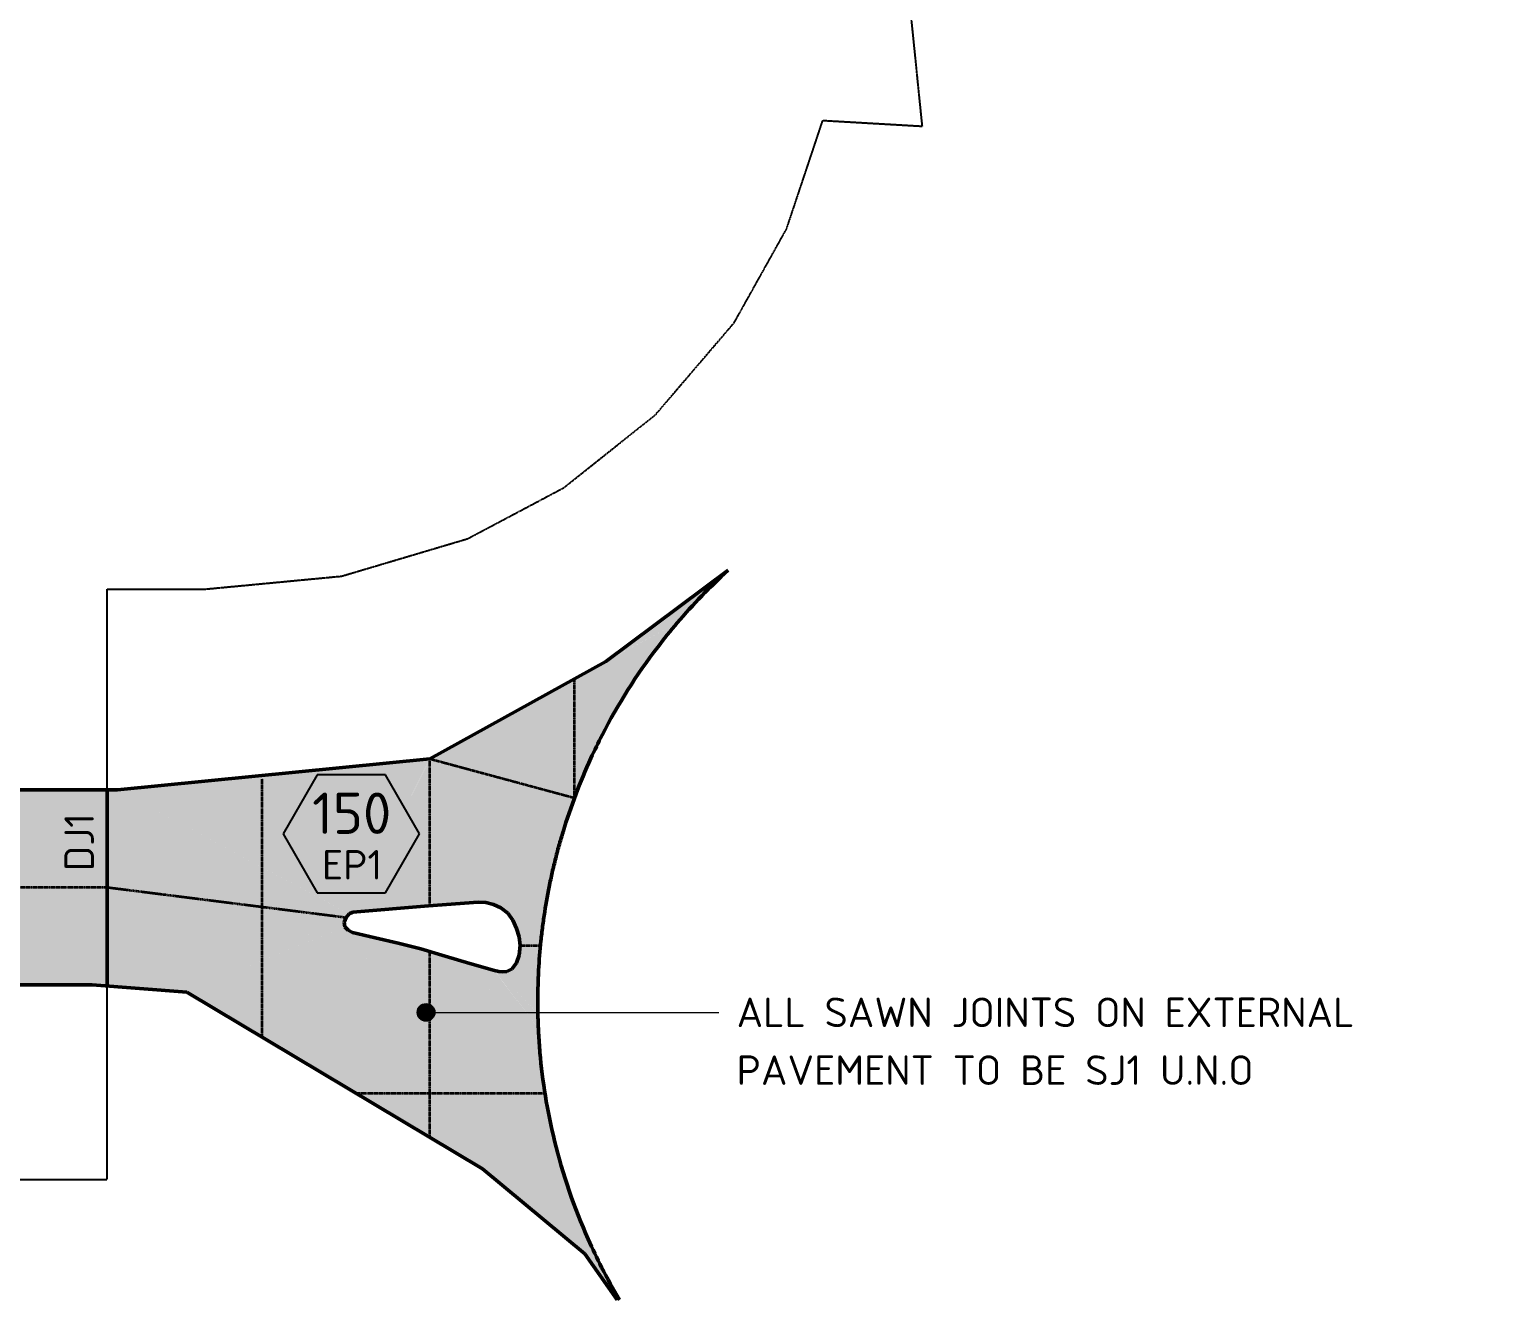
# Model space of a CAD drawing. Header units: millimetres. Extents: x 705 to 313061, y -3762 to 4071588.
# Drawn here: x 263451 to 313061, y 3941871 to 3984912 of the extents above; entities that cross this region are included whole.
import ezdxf

# ---------------------------------------------------------------- set-up
doc = ezdxf.new("R2010")
doc.units = ezdxf.units.MM
doc.linetypes.add('Boundary', pattern=[16, 5, -2, 5, -2, 0, -2])
doc.linetypes.add('Joint 1', pattern=[9.5, 7, -0.75, 1, -0.75])
for name, color, linetype, lineweight in [('A-000-T_TEXT', 231, 'Continuous', 13), ('A-060-M_DETAIL', 3, 'Continuous', 25), ('A-230-H-FLOOR', 190, 'Continuous', 13), ('A-230-M_FLOOR', 192, 'Continuous', 13), ('C-910-M_SITE_BOUND', 91, 'Boundary', 25), ('S-230-A-FLOOR', 171, 'Continuous', 18), ('Z-060-M_DETAIL', 92, 'Continuous', 25)]:
    doc.layers.add(name, color=color, linetype=linetype, lineweight=lineweight)
doc.styles.add('ISOCPEUR_2', font='isocpeur.ttf', dxfattribs={"height": 1400})
doc.styles.add('ISOCPEUR_3', font='isocpeur.ttf', dxfattribs={"height": 1000})

# ---------------------------------------------------------------- blocks, each defined once
blk = doc.blocks.new('Family - ___-3870354-S1_001 - EXTERNAL PAVEMENT PLAN')
at = {"layer": 'C-910-M_SITE_BOUND'}
for p, q in [((-2230178, 3986426), (-2229692, 3981630)), ((-2234280, 3978150), (-2233053, 3981825)), ((-2233053, 3981825), (-2229692, 3981630)), ((-2236055, 3974972), (-2234280, 3978150)), ((-2238720, 3971855), (-2236055, 3974972)), ((-2241822, 3969384), (-2238720, 3971855)), ((-2245086, 3967654), (-2241822, 3969384)), ((-2249356, 3966385), (-2245086, 3967654)), ((-2253993, 3965944), (-2249356, 3966385)), ((-2257301, 3965944), (-2253993, 3965944)), ((-2257301, 3945944), (-2257301, 3965944)), ((-2401701, 3945944), (-2257301, 3945944))]:
    blk.add_line(p, q, dxfattribs=at)
blk = doc.blocks.new('NRP_Joint Location _v2_ - DJ1 - DOWELLED JOINT-4174290-S1_001 - EXTERNAL PAVEMENT PLAN')
at = {"layer": 'Z-060-M_DETAIL', "lineweight": 50}
blk.add_line((0, 0), (6639, 0), dxfattribs=at)
blk = doc.blocks.new('NRP_Joint Location _v2_ - SJ1 - SAWN JOINT _No Cradle_-4177280-S1_001 - EXTERNAL PAVEMENT PLAN')
at = {"layer": 'Z-060-M_DETAIL', "linetype": 'Joint 1', "lineweight": 35}
blk.add_line((0, 0), (12057.765802, 0), dxfattribs=at)
blk = doc.blocks.new('NRP_Joint Location _v2_ - SJ1 - SAWN JOINT _No Cradle_-4177499-S1_001 - EXTERNAL PAVEMENT PLAN')
at = {"layer": 'Z-060-M_DETAIL', "linetype": 'Joint 1', "lineweight": 35}
blk.add_line((0, 0), (8159, 0), dxfattribs=at)
blk = doc.blocks.new('NRP_Joint Location _v2_ - SJ1 - SAWN JOINT _No Cradle_-4177984-S1_001 - EXTERNAL PAVEMENT PLAN')
at = {"layer": 'Z-060-M_DETAIL', "linetype": 'Joint 1', "lineweight": 35}
blk.add_line((0, 0), (4005, 0), dxfattribs=at)
blk = doc.blocks.new('NRP_Joint Location _v2_ - SJ1 - SAWN JOINT _No Cradle_-4177731-S1_001 - EXTERNAL PAVEMENT PLAN')
at = {"layer": 'Z-060-M_DETAIL', "linetype": 'Joint 1', "lineweight": 35}
blk.add_line((0, 0), (8763, 0), dxfattribs=at)
blk = doc.blocks.new('NRP_Joint Location _v2_ - SJ1 - SAWN JOINT _No Cradle_-4177736-S1_001 - EXTERNAL PAVEMENT PLAN')
at = {"layer": 'Z-060-M_DETAIL', "linetype": 'Joint 1', "lineweight": 35}
blk.add_line((0, 0), (4984, 0), dxfattribs=at)
blk = doc.blocks.new('NRP_Joint Location _v2_ - SJ1 - SAWN JOINT _No Cradle_-4177757-S1_001 - EXTERNAL PAVEMENT PLAN')
at = {"layer": 'Z-060-M_DETAIL', "linetype": 'Joint 1', "lineweight": 35}
blk.add_line((0, 0), (6299, 0), dxfattribs=at)
blk = doc.blocks.new('NRP_Joint Location _v2_ - SJ1 - SAWN JOINT _No Cradle_-4177780-S1_001 - EXTERNAL PAVEMENT PLAN')
at = {"layer": 'Z-060-M_DETAIL', "linetype": 'Joint 1', "lineweight": 35}
blk.add_line((0, 0), (693, 0), dxfattribs=at)
blk = doc.blocks.new('NRP_Joint Location _v2_ - SJ1 - SAWN JOINT _No Cradle_-4177893-S1_001 - EXTERNAL PAVEMENT PLAN')
at = {"layer": 'Z-060-M_DETAIL', "linetype": 'Joint 1', "lineweight": 35}
blk.add_line((0, 0), (6411, 0), dxfattribs=at)
blk = doc.blocks.new('NRP_Joint Location _v2_ - SJ1 - SAWN JOINT _No Cradle_-4178121-S1_001 - EXTERNAL PAVEMENT PLAN')
at = {"layer": 'Z-060-M_DETAIL', "linetype": 'Joint 1', "lineweight": 35}
blk.add_line((0, 0), (5074, 0), dxfattribs=at)
blk = doc.blocks.new('NRP_Slab Tag _v2_ - Thickness with Description-1497716-S1_001 - EXTERNAL PAVEMENT PLAN')
at = {"layer": 'S-230-A-FLOOR', "lineweight": 25}
for p, q in [((-2.88, 4.99), (-5.76, -0.01)), ((2.9, 4.99), (-2.88, 4.99)), ((5.78, -0.01), (2.9, 4.99)), ((-5.76, -0.01), (-2.88, -5.01)), ((2.9, -5.01), (5.78, -0.01)), ((-2.88, -5.01), (2.9, -5.01))]:
    blk.add_line(p, q, dxfattribs=at)

msp = doc.modelspace()

# ---------------------------------------------------------------- hatches: boundary and pattern name
at = {"layer": 'A-000-T_TEXT', "lineweight": 18}
h = msp.add_hatch(color=7, dxfattribs=at)
edge = h.paths.add_edge_path()
edge.add_arc((276891, 3951607), 300, 0, 360)
at = {"layer": 'A-230-H-FLOOR'}
for points in [[(282979, 3963498), (285400, 3964800), (285775, 3965227), (286062, 3965539), (286406, 3965895), (286759, 3966243), (287121, 3966582), (283122, 3963604)], [(254028, 3947144), (254028, 3952544), (265586, 3952544), (268787, 3952294), (266440, 3959144), (254028, 3959144), (254028, 3964544), (241528, 3964544), (241528, 3959144), (239028, 3959144), (239028, 3964544), (226590, 3964544), (226590, 3959144), (224090, 3959144), (224028, 3952544), (241528, 3952544), (241528, 3947144)], [(277023, 3960197), (282477, 3960216), (282690, 3960664), (282996, 3961262), (283203, 3961641), (283395, 3961977), (283649, 3962399), (283974, 3962904), (284261, 3963325), (284557, 3963736), (284834, 3964103), (285197, 3964555), (285400, 3964800), (282668, 3963325), (277040, 3960207)], [(274282, 3954945), (277023, 3960197), (266440, 3959144), (274181, 3955000)], [(274282, 3954945), (274415, 3954997), (276977, 3960110), (274415, 3955200)], [(274415, 3954997), (276977, 3955210), (277023, 3960197), (275322, 3956807)], [(276977, 3955210), (278652, 3955335), (277023, 3960197), (276992, 3956807)], [(278652, 3955335), (281445, 3957429), (281588, 3957903), (281774, 3958463), (281909, 3958842), (282142, 3959437), (282277, 3959764), (282477, 3960216), (277023, 3960197), (278534, 3955686)], [(274181, 3954824), (274282, 3954945), (266440, 3959144), (273964, 3954945)], [(268787, 3952294), (274181, 3954824), (266440, 3959144), (267920, 3954824)], [(278914, 3955324), (281314, 3956950), (281445, 3957429), (278652, 3955335), (278848, 3955327)], [(279427, 3955148), (281089, 3955985), (281195, 3956469), (279172, 3955257), (279380, 3955168)], [(279664, 3954962), (280912, 3955009), (281007, 3955568), (281089, 3955985), (279427, 3955148), (279605, 3955009)], [(280841, 3954518), (280912, 3955009), (279664, 3954962), (279832, 3954728), (280318, 3954627)], [(268787, 3952294), (274116, 3954667), (274181, 3954824), (273096, 3954315)], [(268787, 3952294), (274137, 3954509), (274116, 3954667), (273102, 3954216)], [(268787, 3952294), (274254, 3954388), (274137, 3954509), (273102, 3954080)], [(268787, 3952294), (274400, 3954315), (274254, 3954388), (273102, 3953947)], [(279956, 3954453), (280841, 3954518), (279832, 3954728), (279873, 3954637)], [(280841, 3954518), (279956, 3954453), (280041, 3954170)], [(280075, 3953874), (280784, 3954026), (280841, 3954518), (280041, 3954170), (280058, 3954022)], [(278802, 3946306), (274400, 3954315), (268787, 3952294), (278748, 3946338)], [(278802, 3946306), (275170, 3954131), (274400, 3954315), (277135, 3949339)], [(278802, 3946306), (275942, 3953953), (275170, 3954131), (277394, 3949339)], [(278802, 3946306), (276711, 3953755), (275942, 3953953), (277667, 3949339)], [(280705, 3953037), (280738, 3953532), (280784, 3954026), (280075, 3953874), (280044, 3953543), (280699, 3953042)], [(278802, 3946306), (277541, 3953513), (276711, 3953755), (277950, 3949339)], [(278802, 3946306), (278372, 3953263), (277541, 3953513), (278748, 3946613)], [(280705, 3953037), (280044, 3953543), (279958, 3953289), (280699, 3953039)], [(280767, 3950066), (280720, 3950654), (280692, 3951061), (279209, 3953022), (278372, 3953263), (280753, 3950085)], [(278802, 3946306), (280965, 3948592), (280871, 3949204), (280808, 3949696), (280767, 3950066), (278372, 3953263), (278748, 3947176)], [(280697, 3951055), (280680, 3951550), (279354, 3952996), (279216, 3953020), (280591, 3951196)], [(280680, 3951550), (279490, 3952980), (279354, 3952996), (280633, 3951602)], [(280680, 3951550), (280678, 3952170), (280685, 3952542), (279625, 3952987), (279490, 3952980), (280679, 3951552)], [(280685, 3952542), (279811, 3953079), (279629, 3952985), (280683, 3952543)], [(280685, 3952542), (280705, 3953037), (279830, 3953111), (279811, 3953079), (280683, 3952543)], [(280705, 3953037), (279958, 3953289), (279830, 3953111), (280699, 3953038)], [(282838, 3942968), (282618, 3943412), (282365, 3943964), (282209, 3944325), (282027, 3944777), (281853, 3945241), (281690, 3945709), (281539, 3946182), (281400, 3946658), (281245, 3947258), (281159, 3947619), (281056, 3948104), (280965, 3948592), (278802, 3946306), (282286, 3943412), (282728, 3943056)], [(283381, 3941872), (283443, 3941872), (283310, 3942096), (283069, 3942529), (282838, 3942968), (282279, 3943412), (283367, 3941872)]]:
    msp.add_hatch(color=254, dxfattribs=at).paths.add_polyline_path(points)
h = msp.add_hatch(color=254, dxfattribs=at)
h.paths.add_polyline_path([(279172, 3955257), (281195, 3956469), (281314, 3956950), (278914, 3955324), (279117, 3955271)])
h.paths.add_polyline_path([(279906, 3955706), (279906, 3955706), (279827, 3955734)])

# ---------------------------------------------------------------- linework, layer by layer
at = {"layer": 'A-000-T_TEXT', "color": 7, "lineweight": 18}
msp.add_line((276891, 3951607), (286813, 3951607), dxfattribs=at)
msp.add_circle((276891, 3951607), 300, dxfattribs=at)
at = {"layer": 'A-230-M_FLOOR', "lineweight": 50}
for p, q in [((282979, 3963498), (287121, 3966582)), ((277023, 3960197), (282979, 3963498)), ((266440, 3959144), (277023, 3960197)), ((254028, 3959144), (266440, 3959144)), ((274282, 3954945), (274181, 3954824)), ((274415, 3954997), (274282, 3954945)), ((276977, 3955210), (274415, 3954997)), ((278652, 3955335), (276977, 3955210)), ((278914, 3955324), (278652, 3955335)), ((279172, 3955257), (278914, 3955324)), ((279427, 3955148), (279172, 3955257)), ((279664, 3954962), (279427, 3955148)), ((279832, 3954728), (279664, 3954962)), ((274181, 3954824), (274116, 3954667)), ((274116, 3954667), (274137, 3954509)), ((274137, 3954509), (274254, 3954388)), ((274254, 3954388), (274400, 3954315)), ((279956, 3954453), (279832, 3954728)), ((280041, 3954170), (279956, 3954453)), ((274400, 3954315), (275170, 3954131)), ((275170, 3954131), (275942, 3953953)), ((275942, 3953953), (276711, 3953755)), ((280075, 3953874), (280041, 3954170)), ((276711, 3953755), (277541, 3953513)), ((277541, 3953513), (278372, 3953263)), ((279958, 3953289), (280044, 3953543)), ((280044, 3953543), (280075, 3953874)), ((278372, 3953263), (279216, 3953020)), ((279216, 3953020), (279354, 3952996)), ((279354, 3952996), (279490, 3952980)), ((279490, 3952980), (279625, 3952987)), ((279625, 3952987), (279811, 3953079)), ((279811, 3953079), (279830, 3953111)), ((279830, 3953111), (279958, 3953289)), ((254028, 3952544), (265586, 3952544)), ((268787, 3952294), (265586, 3952544)), ((278802, 3946306), (268787, 3952294)), ((282271, 3943424), (278802, 3946306)), ((283367, 3941872), (282271, 3943424))]:
    msp.add_line(p, q, dxfattribs=at)
for points in [[(287121, 3966582), (286511, 3966025), (285936, 3965429), (285400, 3964800)], [(281445, 3957429), (281399, 3957270), (281356, 3957110), (281314, 3956950)], [(281314, 3956950), (281272, 3956790), (281233, 3956630), (281195, 3956469)], [(281195, 3956469), (281158, 3956308), (281122, 3956147), (281089, 3955985)], [(281089, 3955985), (281021, 3955661), (280962, 3955336), (280912, 3955009)], [(280912, 3955009), (280886, 3954846), (280863, 3954682), (280841, 3954518)], [(280841, 3954518), (280831, 3954436), (280810, 3954272), (280792, 3954108), (280784, 3954026)], [(280784, 3954026), (280749, 3953697), (280723, 3953367), (280705, 3953037)], [(280705, 3953037), (280696, 3952872), (280689, 3952707), (280685, 3952542)], [(280685, 3952542), (280675, 3952212), (280674, 3951881), (280680, 3951550)], [(280680, 3951550), (280684, 3951385), (280689, 3951220), (280697, 3951055)], [(280767, 3950066), (280815, 3949572), (280881, 3949081), (280965, 3948592)], [(282838, 3942968), (283028, 3942596), (283229, 3942230), (283442, 3941871)]]:
    msp.add_open_spline(points, degree=3, dxfattribs=at)
for points, knots in [([(285400, 3964800), (285172, 3964533), (284212, 3963342), (283238, 3961799), (282598, 3960479), (282477, 3960216)], [-0.9122807, -0.9122807, -0.9122807, -0.9122807, -0.875, -0.75, -0.7192982, -0.7192982, -0.7192982, -0.7192982]), ([(282477, 3960216), (282107, 3959408), (281755, 3958479), (281473, 3957528), (281445, 3957429)], [-0.7192982, -0.7192982, -0.7192982, -0.7192982, -0.625, -0.6140351, -0.6140351, -0.6140351, -0.6140351]), ([(280697, 3951055), (280702, 3950952), (280719, 3950622), (280746, 3950292), (280767, 3950066)], [-0.38596491, -0.38596491, -0.38596491, -0.38596491, -0.375, -0.35087719, -0.35087719, -0.35087719, -0.35087719]), ([(280965, 3948592), (281043, 3948144), (281376, 3946545), (282020, 3944661), (282678, 3943281), (282838, 3942968)], [-0.2982456, -0.2982456, -0.2982456, -0.2982456, -0.25, -0.125, -0.0877193, -0.0877193, -0.0877193, -0.0877193])]:
    msp.add_open_spline(points, degree=3, knots=knots, dxfattribs=at)

# ---------------------------------------------------------------- block references
at = {"layer": 'C-910-M_SITE_BOUND'}
msp.add_blockref('Family - ___-3870354-S1_001 - EXTERNAL PAVEMENT PLAN', (2523386, 0), dxfattribs=at)
at = {"layer": 'S-230-A-FLOOR', "lineweight": 25, "xscale": 399.9999999999997, "yscale": 399.9999999999997, "zscale": 399.9999999999997}
msp.add_blockref('NRP_Slab Tag _v2_ - Thickness with Description-1497716-S1_001 - EXTERNAL PAVEMENT PLAN', (274360, 3957657), dxfattribs=at)
at = {"layer": 'Z-060-M_DETAIL', "linetype": 'Joint 1', "lineweight": 35}
for name, p, rotation in [('NRP_Joint Location _v2_ - SJ1 - SAWN JOINT _No Cradle_-4177984-S1_001 - EXTERNAL PAVEMENT PLAN', (281921, 3958874), 90), ('NRP_Joint Location _v2_ - SJ1 - SAWN JOINT _No Cradle_-4177736-S1_001 - EXTERNAL PAVEMENT PLAN', (277023, 3955213), 90), ('NRP_Joint Location _v2_ - SJ1 - SAWN JOINT _No Cradle_-4178121-S1_001 - EXTERNAL PAVEMENT PLAN', (277023, 3960197), 344.8788139667612), ('NRP_Joint Location _v2_ - SJ1 - SAWN JOINT _No Cradle_-4177731-S1_001 - EXTERNAL PAVEMENT PLAN', (271345, 3950765), 90), ('NRP_Joint Location _v2_ - SJ1 - SAWN JOINT _No Cradle_-4177499-S1_001 - EXTERNAL PAVEMENT PLAN', (266086, 3955844), 352.8217292199996), ('NRP_Joint Location _v2_ - SJ1 - SAWN JOINT _No Cradle_-4177757-S1_001 - EXTERNAL PAVEMENT PLAN', (277023, 3947370), 90)]:
    msp.add_blockref(name, p, dxfattribs=dict(at, rotation=rotation))
at = {"layer": 'Z-060-M_DETAIL', "lineweight": 50, "rotation": 270}
msp.add_blockref('NRP_Joint Location _v2_ - DJ1 - DOWELLED JOINT-4174290-S1_001 - EXTERNAL PAVEMENT PLAN', (266086, 3959144), dxfattribs=at)
at = {"layer": 'Z-060-M_DETAIL', "linetype": 'Joint 1', "lineweight": 35}
for name, p in [('NRP_Joint Location _v2_ - SJ1 - SAWN JOINT _No Cradle_-4177280-S1_001 - EXTERNAL PAVEMENT PLAN', (254028, 3955844)), ('NRP_Joint Location _v2_ - SJ1 - SAWN JOINT _No Cradle_-4177780-S1_001 - EXTERNAL PAVEMENT PLAN', (280075, 3953874)), ('NRP_Joint Location _v2_ - SJ1 - SAWN JOINT _No Cradle_-4177893-S1_001 - EXTERNAL PAVEMENT PLAN', (274508, 3948874))]:
    msp.add_blockref(name, p, dxfattribs=at)

# ---------------------------------------------------------------- texts
at = {"layer": 'A-060-M_DETAIL', "lineweight": 13, "insert": (264640, 3956391), "char_height": 1000, "width": 2308.86, "attachment_point": 1, "rotation": 90, "style": 'ISOCPEUR_3'}
msp.add_mtext('DJ1', dxfattribs=at)
at = {"layer": 'S-230-A-FLOOR', "lineweight": 13, "attachment_point": 1}
for s, insert, char_height, width, style in [('150', (273034, 3959053), 1400, 3238.82, 'ISOCPEUR_2'), ('EP1', (273366, 3957106), 1000, 2437.13, 'ISOCPEUR_3')]:
    msp.add_mtext(s, dxfattribs=dict(at, insert=insert, char_height=char_height, width=width, style=style))

# ---------------------------------------------------------------- next in the draw order: texts
at = {"layer": 'A-000-T_TEXT', "color": 7, "lineweight": 18, "char_height": 1000, "attachment_point": 1, "style": 'ISOCPEUR_3', "bg_fill": 3, "box_fill_scale": 1.25, "bg_fill_color": 256, "bg_fill_true_color": 13158600, "bg_fill_transparency": 0}
for s, insert, width in [('ALL SAWN JOINTS ON EXTERNAL ', (287413, 3952107), 25397.46), ('PAVEMENT TO BE SJ1 U.N.O', (287413, 3950149), 20491.13)]:
    msp.add_mtext(s, dxfattribs=dict(at, insert=insert, width=width))

doc.saveas('drawing.dxf')
